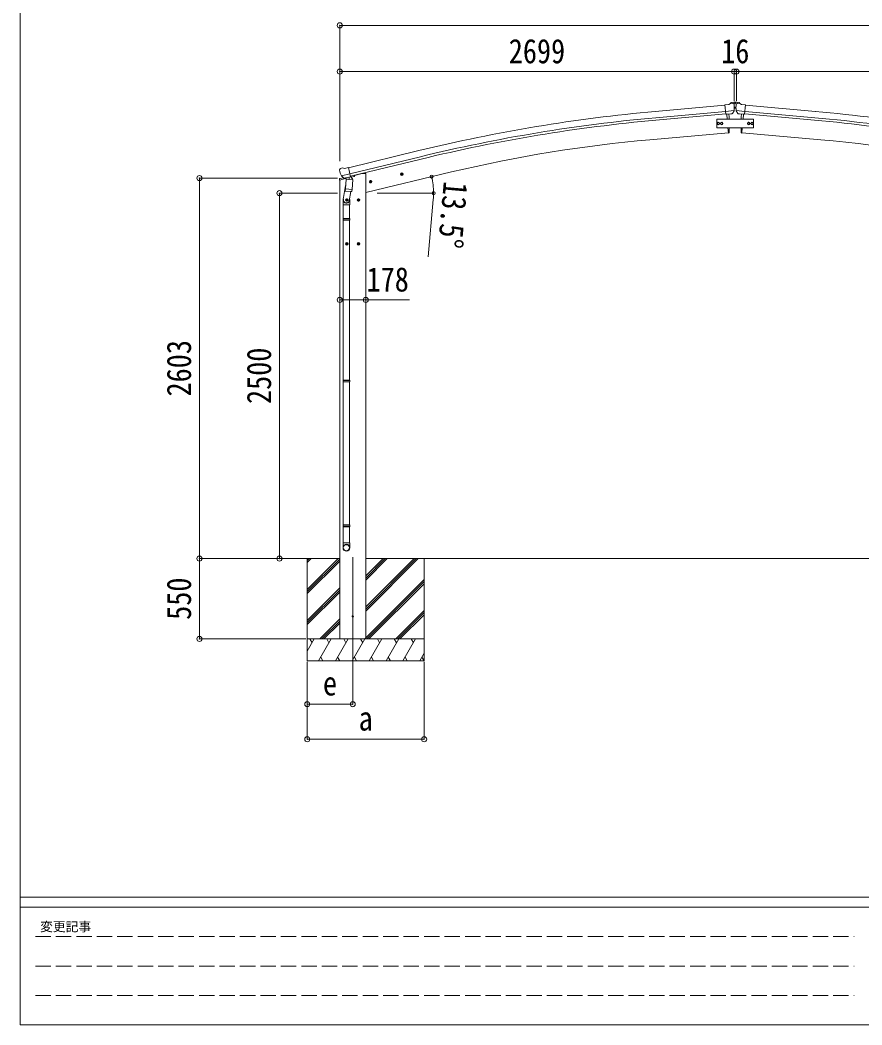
# Model space of a CAD drawing. Units: millimetres at full size. Extents: x -9783 to 33754, y -10064 to 6752.
# Drawn here: x -9783 to -4022, y -6828 to 47 of the extents above; entities that cross this region are included whole.
import ezdxf
from ezdxf.enums import TextEntityAlignment as Align

# ---------------------------------------------------------------- set-up
doc = ezdxf.new("R2010")
doc.units = ezdxf.units.MM
doc.header["$LTSCALE"] = 35
doc.header["$PDMODE"] = 32
doc.header["$PDSIZE"] = 35
doc.linetypes.add('DASHED3', pattern=[4, 3, -1])
for name, color, linetype, lineweight in [('0-0_0', 7, 'Continuous', 9), ('0-1_本体', 4, 'Continuous', 9), ('0-2_部品', 7, 'Continuous', 9), ('0-7_合掌部品', 3, 'Continuous', 9), ('0-8_PARTS2', 2, 'Continuous', 9), ('0-A_寸法', 6, 'Continuous', 9), ('F-0_240', 7, 'Continuous', 9)]:
    doc.layers.add(name, color=color, linetype=linetype, lineweight=lineweight)
doc.styles.add('ＭＳ ゴシック', font='')
doc.styles.get('ＭＳ ゴシック').set_extended_font_data('MS Gothic')

msp = doc.modelspace()

# ---------------------------------------------------------------- linework, layer by layer
at = {"layer": '0-0_0', "color": 6}
for p, q in [((-4896.53, -305.39), (-4880.53, -305.39)), ((-4880.53, -305.39), (-2181.56, -305.39))]:
    msp.add_line(p, q, dxfattribs=at)
at = {"layer": '0-0_0'}
for p, q in [((-8191.87, -3637.13), (-7595.53, -3637.13)), ((-7817.78, -3637.13), (-7817.78, -4337.13)), ((-7817.78, -3848.36), (-7606.55, -3637.13)), ((-7817.78, -3664.51), (-7790.4, -3637.13)), ((-7817.78, -3650.37), (-7804.54, -3637.13)), ((-7817.78, -3862.5), (-7595.53, -3640.25)), ((-7417.53, -3996.89), (-7057.77, -3637.13)), ((-7417.53, -3968.6), (-7086.05, -3637.13)), ((-7417.53, -3982.75), (-7071.91, -3637.13)), ((-7417.53, -3784.76), (-7269.9, -3637.13)), ((-7417.53, -3770.62), (-7284.04, -3637.13)), ((-7417.53, -3756.47), (-7298.18, -3637.13)), ((-7417.53, -3637.13), (-2359.56, -3637.13)), ((-7017.78, -3637.13), (-7017.78, -4337.13)), ((-7817.78, -3876.64), (-7595.53, -3654.39)), ((-7423.92, -4187.13), (-7017.78, -3780.99)), ((-7817.78, -4060.49), (-7595.53, -3838.24)), ((-7409.78, -4187.13), (-7017.78, -3795.13)), ((-7395.64, -4187.13), (-7017.78, -3809.27)), ((-7817.78, -4074.63), (-7595.53, -3852.38)), ((-7817.78, -4088.77), (-7595.53, -3866.52)), ((-7732.29, -4187.13), (-7595.53, -4050.37)), ((-7211.79, -4187.13), (-7017.78, -3993.12)), ((-7197.65, -4187.13), (-7017.78, -4007.26)), ((-7183.51, -4187.13), (-7017.78, -4021.4)), ((-7718.15, -4187.13), (-7595.53, -4064.51)), ((-7704.01, -4187.13), (-7595.53, -4078.65)), ((-7017.78, -4187.13), (-7817.78, -4187.13)), ((-7817.78, -4270.96), (-7769.38, -4187.13)), ((-7784.38, -4213.11), (-7799.38, -4187.13)), ((-7740.52, -4337.13), (-7653.91, -4187.13)), ((-7668.91, -4213.11), (-7683.92, -4187.13)), ((-7625.05, -4337.13), (-7538.44, -4187.13)), ((-7553.44, -4213.11), (-7568.45, -4187.13)), ((-7509.58, -4337.13), (-7422.97, -4187.13)), ((-7437.97, -4213.11), (-7452.97, -4187.13)), ((-7394.11, -4337.13), (-7307.5, -4187.13)), ((-7322.5, -4213.11), (-7337.5, -4187.13)), ((-7278.64, -4337.13), (-7192.03, -4187.13)), ((-7222.03, -4187.13), (-7207.03, -4213.11)), ((-7163.17, -4337.13), (-7076.56, -4187.13)), ((-7091.56, -4213.11), (-7106.56, -4187.13)), ((-7725.52, -4311.15), (-7710.52, -4337.13)), ((-7610.05, -4311.15), (-7595.05, -4337.13)), ((-7494.58, -4311.15), (-7479.58, -4337.13)), ((-7379.11, -4311.15), (-7364.11, -4337.13)), ((-7263.64, -4311.15), (-7248.64, -4337.13)), ((-7148.17, -4311.15), (-7133.17, -4337.13)), ((-7047.69, -4337.13), (-7017.78, -4285.32)), ((-7032.7, -4311.15), (-7017.7, -4337.13)), ((-7817.78, -4337.13), (-7017.78, -4337.13))]:
    msp.add_line(p, q, dxfattribs=at)
at = {"layer": '0-1_本体'}
for p, q in [((-4959.22, -534.43), (-5436.74, -577.63)), ((-4817.87, -534.43), (-4340.36, -577.63)), ((-4955.46, -577.43), (-5432.85, -620.62)), ((-4953.99, -594.2), (-5431.33, -637.39)), ((-4823.1, -594.2), (-4345.77, -637.39)), ((-4821.64, -577.43), (-4344.25, -620.62)), ((-4935.51, -725.19), (-5473.45, -772.25)), ((-4841.59, -725.19), (-4303.64, -772.25)), ((-7536.06, -963.25), (-7053.19, -845.76)), ((-7525.99, -1005.21), (-7042.98, -887.74)), ((-7522.05, -1021.59), (-7039, -904.1)), ((-7493.54, -1015.88), (-7441.53, -1003.39)), ((-7417.53, -1003.39), (-7441.53, -1003.39)), ((-7417.53, -1003.39), (-7417.53, -4183.39)), ((-6829.45, -992.2), (-7417.5, -1133.38)), ((-7595.53, -4183.39), (-7595.53, -1046.83))]:
    msp.add_line(p, q, dxfattribs=at)
at = {"layer": '0-1_本体', "color": 6}
msp.add_line((-7417.53, -1867.31), (-7595.53, -1867.31), dxfattribs=at)
at = {"layer": '0-1_本体'}
for centre, radius, start, end in [((-4440.61, -11587.64), 11054.98, 95.16866, 103.66973), ((-5336.49, -11587.64), 11054.98, 76.33027, 84.83134), ((-4440.61, -11587.64), 11011.82, 95.16974, 103.66973), ((-4440.61, -11587.64), 10994.98, 95.16974, 103.66973), ((-5336.49, -11587.64), 10994.98, 76.33027, 84.83026), ((-5336.49, -11587.64), 11011.82, 76.33027, 84.83026), ((-4674.44, -9987.9), 9250.23, 94.95525, 103.47191), ((-5102.66, -9987.9), 9250.23, 76.52809, 85.04475)]:
    msp.add_arc(centre, radius, start, end, dxfattribs=at)
at = {"layer": '0-2_部品'}
for p, q in [((-7562.46, -967.51), (-7536.53, -961.28)), ((-7597.52, -978.82), (-7597.24, -979.97)), ((-7593.3, -970.25), (-7597.16, -976.54)), ((-7590.21, -968), (-7577.02, -964.83)), ((-7583.47, -1019.13), (-7525.96, -1005.32)), ((-7566.61, -1034.04), (-7582.99, -1019.55)), ((-7562.46, -967.51), (-7575.72, -964.81)), ((-7561.54, -1034.13), (-7524.83, -1025.32)), ((-7530.79, -1027.14), (-7531.81, -1041.75)), ((-7524.83, -1025.32), (-7523.31, -1024.95)), ((-7521.75, -1022.85), (-7520.81, -1022.91)), ((-7520.81, -1022.91), (-7507.49, -1038.23)), ((-7516.51, -1027.86), (-7497.37, -1023.27)), ((-7493.54, -1014.65), (-7493.54, -1018.41)), ((-7180.03, -1009.63), (-7160.58, -1004.96)), ((-7175.47, -1001.85), (-7177.6, -1009.04)), ((-7168.17, -1000.09), (-7175.47, -1001.85)), ((-7167.97, -1017.02), (-7172.64, -997.57)), ((-7163, -1005.54), (-7168.17, -1000.09)), ((-7165.13, -1012.74), (-7163, -1005.54)), ((-7598.09, -1047.45), (-7555.07, -1037.12)), ((-7598.09, -1040.56), (-7598.09, -1047.45)), ((-7569.64, -1031.36), (-7595.79, -1037.64)), ((-7555.02, -1083.56), (-7570.93, -1179.73)), ((-7563.91, -1034.61), (-7556.39, -1032.8)), ((-7563.07, -1034.5), (-7561.54, -1034.13)), ((-7559.7, -1034.36), (-7559.75, -1035.1)), ((-7559, -1036.14), (-7533.18, -1042.58)), ((-7552.08, -1041.49), (-7556.75, -1108.32)), ((-7506.39, -1044.68), (-7552.08, -1041.49)), ((-7550.3, -1038.31), (-7550.53, -1041.6)), ((-7511.06, -1111.52), (-7506.39, -1044.68)), ((-7507.49, -1038.23), (-7507.94, -1044.57)), ((-7393.96, -1060.99), (-7374.51, -1056.32)), ((-7389.4, -1053.21), (-7391.53, -1060.4)), ((-7382.1, -1051.46), (-7389.4, -1053.21)), ((-7381.9, -1068.38), (-7386.57, -1048.93)), ((-7376.94, -1056.9), (-7382.1, -1051.46)), ((-7379.07, -1064.1), (-7376.94, -1056.9)), ((-7557.61, -1120.79), (-7556.74, -1108.33)), ((-7557.22, -1122.15), (-7557.22, -1122.15)), ((-7511.06, -1111.52), (-7556.75, -1108.32)), ((-7555.77, -1122.93), (-7514.07, -1125.84)), ((-7519.5, -1125.46), (-7530.23, -1189.05)), ((-7511.08, -1111.52), (-7511.97, -1124.21)), ((-7573.08, -1216.89), (-7573.08, -1182.54)), ((-7527.08, -1216.89), (-7573.08, -1216.89)), ((-7571.08, -1216.89), (-7571.08, -1310.89)), ((-7536.53, -1183.63), (-7556.53, -1183.63)), ((-7546.53, -1176.13), (-7553.03, -1179.88)), ((-7553.03, -1179.88), (-7553.03, -1187.38)), ((-7553.03, -1187.38), (-7546.53, -1191.14)), ((-7546.53, -1193.63), (-7546.53, -1173.63)), ((-7540.03, -1179.88), (-7546.53, -1176.13)), ((-7529.08, -1216.89), (-7529.08, -1310.89)), ((-7527.08, -1182.23), (-7527.08, -1216.89)), ((-7456.53, -1183.63), (-7476.53, -1183.63)), ((-7466.53, -1176.13), (-7473.03, -1179.88)), ((-7473.03, -1179.88), (-7473.03, -1187.38)), ((-7473.03, -1187.38), (-7466.53, -1191.14)), ((-7466.53, -1193.63), (-7466.53, -1173.63)), ((-7460.03, -1179.88), (-7466.53, -1176.13)), ((-7573.08, -1312.89), (-7572.08, -1310.89)), ((-7527.08, -1312.89), (-7573.08, -1312.89)), ((-7527.08, -1320.89), (-7573.08, -1320.89)), ((-7528.08, -1310.89), (-7572.08, -1310.89)), ((-7528.08, -1322.89), (-7572.08, -1322.89)), ((-7571.08, -1322.89), (-7571.08, -2417.08)), ((-7529.08, -1322.89), (-7529.08, -2417.08)), ((-7527.08, -1312.89), (-7528.08, -1310.89)), ((-7527.08, -1320.89), (-7528.08, -1322.89)), ((-7527.08, -1312.89), (-7527.08, -1320.89)), ((-7536.53, -1483.63), (-7556.53, -1483.63)), ((-7546.53, -1476.13), (-7553.03, -1479.88)), ((-7553.03, -1479.88), (-7553.03, -1487.38)), ((-7553.03, -1487.38), (-7546.53, -1491.14)), ((-7546.53, -1493.63), (-7546.53, -1473.63)), ((-7540.03, -1479.88), (-7546.53, -1476.13)), ((-7456.53, -1483.63), (-7476.53, -1483.63)), ((-7466.53, -1476.13), (-7473.03, -1479.88)), ((-7473.03, -1479.88), (-7473.03, -1487.38)), ((-7473.03, -1487.38), (-7466.53, -1491.14)), ((-7466.53, -1493.63), (-7466.53, -1473.63)), ((-7460.03, -1479.88), (-7466.53, -1476.13)), ((-7573.08, -2419.08), (-7572.08, -2417.08)), ((-7527.08, -2419.08), (-7573.08, -2419.08)), ((-7527.08, -2427.08), (-7573.08, -2427.08)), ((-7528.08, -2417.08), (-7572.08, -2417.08)), ((-7528.08, -2429.08), (-7572.08, -2429.08)), ((-7571.08, -2429.08), (-7571.08, -3407.26)), ((-7529.08, -2429.08), (-7529.08, -3407.26)), ((-7527.08, -2419.08), (-7528.08, -2417.08)), ((-7527.08, -2427.08), (-7528.08, -2429.08)), ((-7527.08, -2419.08), (-7527.08, -2427.08)), ((-7573.08, -3409.26), (-7572.08, -3407.26)), ((-7527.08, -3409.26), (-7573.08, -3409.26)), ((-7527.08, -3417.26), (-7573.08, -3417.26)), ((-7528.08, -3407.26), (-7572.08, -3407.26)), ((-7528.08, -3419.26), (-7572.08, -3419.26)), ((-7571.08, -3419.26), (-7571.08, -3529.27)), ((-7529.08, -3419.26), (-7529.08, -3529.27)), ((-7527.08, -3409.26), (-7528.08, -3407.26)), ((-7527.08, -3417.26), (-7528.08, -3419.26)), ((-7527.08, -3409.26), (-7527.08, -3417.26)), ((-7573.08, -3563.41), (-7573.08, -3529.27)), ((-7527.08, -3529.27), (-7573.08, -3529.27)), ((-7527.08, -3563.41), (-7527.08, -3529.27))]:
    msp.add_line(p, q, dxfattribs=at)
for points in [[(-7531.1, -1026.73), (-7521.38, -1024.4), (-7536.53, -961.28)], [(-7583.74, -1018.55), (-7583.15, -1019.4), (-7582.99, -1019.55)], [(-7531.1, -1026.73), (-7531.34, -1026.88), (-7556.11, -1032.83), (-7556.39, -1032.8)], [(-7177.6, -1009.04), (-7172.43, -1014.49), (-7165.13, -1012.74)], [(-7391.53, -1060.4), (-7386.37, -1065.85), (-7379.07, -1064.1)], [(-7546.53, -1191.14), (-7540.03, -1187.38), (-7540.03, -1179.88)], [(-7466.53, -1191.14), (-7460.03, -1187.38), (-7460.03, -1179.88)], [(-7573.08, -1312.89), (-7573.08, -1320.89), (-7572.08, -1322.89)], [(-7546.53, -1491.14), (-7540.03, -1487.38), (-7540.03, -1479.88)], [(-7466.53, -1491.14), (-7460.03, -1487.38), (-7460.03, -1479.88)], [(-7573.08, -2419.08), (-7573.08, -2427.08), (-7572.08, -2429.08)], [(-7573.08, -3409.26), (-7573.08, -3417.26), (-7572.08, -3419.26)]]:
    msp.add_lwpolyline(points, dxfattribs=at)
for centre, radius in [((-7170.3, -1007.29), 8.5), ((-7170.3, -1007.29), 7.7), ((-7170.3, -1007.29), 6.5), ((-7384.24, -1058.65), 8.5), ((-7384.24, -1058.65), 7.7), ((-7384.24, -1058.65), 6.5), ((-7546.53, -1183.63), 8.5), ((-7546.53, -1183.63), 7.7), ((-7546.53, -1183.63), 6.5), ((-7466.53, -1183.63), 8.5), ((-7466.53, -1183.63), 7.7), ((-7466.53, -1183.63), 6.5), ((-7546.53, -1483.63), 8.5), ((-7546.53, -1483.63), 7.7), ((-7546.53, -1483.63), 6.5), ((-7466.53, -1483.63), 8.5), ((-7466.53, -1483.63), 7.7), ((-7466.53, -1483.63), 6.5), ((-7506.53, -4033.39), 4.5)]:
    msp.add_circle(centre, radius, dxfattribs=at)
for centre, radius, start, end in [((-7400.44, -932.72), 202.4, 193.5, 205.09125), ((-7589.04, -972.86), 5, 103.5, 148.5), ((-7576.32, -967.75), 3, 78.5, 103.5), ((-7530.19, -1027.23), 0.604, 100.59842, 172.20595), ((-7523.42, -1024.47), 0.5, 283.5, 318.76246), ((-7498.54, -1018.41), 5, 283.5, 0), ((-7595.09, -1040.56), 3, 103.5, 180), ((-7563.19, -1034.01), 0.5, 248.23754, 283.5), ((-7560.2, -1034.32), 0.5, 356, 103.5), ((-7558.76, -1035.17), 1, 176, 256), ((-7532.83, -1041.61), 1.03, 250.03897, 351.96569), ((-7555.67, -1120.96), 1.95, 175.04017, 217.47766), ((-7555.63, -1120.93), 2, 217.40962, 266), ((-7513.93, -1123.85), 2, 266, 349.46843), ((-7543.08, -1182.54), 30, 177.45142, 180)]:
    msp.add_arc(centre, radius, start, end, dxfattribs=at)
for centre, major_axis, ratio, start_param, end_param in [((-7594.6, -978.11), (-1.57, -2.57), 0.99628, 4.712389, 5.4996506), ((-7564.63, -1031.78), (-0.73, -2.92), 0.997631, 5.8041905, 6.6006116), ((-7564.57, -1031.56), (2.63, 3.16), 0.650902, 4.0958226, 4.1686332), ((-7564.6, -1031.68), (-0.73, -2.92), 0.997631, 0.3902369, 0.4789948), ((-7550.08, -1182.23), (23, 0), 0.996195, 2.5560258, 6.5663028), ((-7550.08, -1182.23), (21, 0), 0.996195, 2.9349147, 5.9512394), ((-7550.08, -3561.66), (-23, 0), 0.996195, 3.1415927, 6.2831853), ((-7550.08, -3563.41), (-23, 0), 0.996195, 3.1415927, 6.2831853), ((-7550.08, -3563.41), (0, -23.43), 0.981806, 4.712389, 7.8539816)]:
    msp.add_ellipse(centre, major_axis=major_axis, ratio=ratio, start_param=start_param, end_param=end_param, dxfattribs=at)
msp.add_ellipse((-7550.08, -3563.41), major_axis=(21, 0), ratio=0.996195, dxfattribs=at)
at = {"layer": '0-7_合掌部品'}
for p, q in [((-4932.84, -529.98), (-4959.41, -532.31)), ((-4953.75, -596.97), (-4959.41, -532.31)), ((-4932.84, -529.98), (-4921.12, -523.22)), ((-4906.22, -521.63), (-4919.88, -522.83)), ((-4893.29, -514.65), (-4917.43, -516.77)), ((-4897.08, -527.38), (-4902.57, -522.78)), ((-4896.02, -529.42), (-4895.9, -530.77)), ((-4893.29, -514.65), (-4885.29, -514.65)), ((-4888.03, -519.37), (-4887.19, -519.37)), ((-4885.29, -514.65), (-4861.15, -516.77)), ((-4882.64, -529.42), (-4882.76, -530.77)), ((-4881.58, -527.38), (-4876.09, -522.78)), ((-4872.44, -521.63), (-4858.78, -522.83)), ((-4857.79, -522.59), (-4861.15, -516.77)), ((-4857.79, -523.09), (-4857.79, -522.59)), ((-4845.82, -529.98), (-4857.54, -523.22)), ((-4845.82, -529.98), (-4819.25, -532.31)), ((-4824.91, -596.97), (-4819.25, -532.31)), ((-4896.55, -572.27), (-4955.46, -577.43)), ((-4943.79, -596.1), (-4953.75, -596.97)), ((-4946.78, -596.36), (-4943.77, -630.7)), ((-4943.77, -630.7), (-4946.78, -596.36)), ((-4910.18, -593.16), (-4917.89, -593.83)), ((-4907.8, -591.76), (-4896.86, -572.82)), ((-4895.31, -556.15), (-4883.27, -556.15)), ((-4888.03, -552.07), (-4887.19, -552.07)), ((-4882.12, -572.27), (-4823.2, -577.43)), ((-4870.87, -591.76), (-4881.8, -572.82)), ((-4868.48, -593.16), (-4860.77, -593.83)), ((-4831.88, -596.36), (-4834.89, -630.7)), ((-4834.89, -630.7), (-4831.88, -596.36)), ((-4834.87, -596.1), (-4824.91, -596.97)), ((-4938.52, -690.7), (-4935.53, -724.96)), ((-4935.73, -722.68), (-4938.52, -690.7)), ((-4935.48, -725.46), (-4935.73, -722.68)), ((-4932.87, -725.07), (-4935.48, -725.46)), ((-4845.79, -725.07), (-4843.18, -725.46)), ((-4843.18, -725.46), (-4842.94, -722.68)), ((-4840.14, -690.7), (-4843.14, -724.96)), ((-4842.94, -722.68), (-4840.14, -690.7))]:
    msp.add_line(p, q, dxfattribs=at)
for points in [[(-4920.79, -523.05), (-4920.79, -522.59), (-4917.43, -516.77)], [(-4890.55, -518.53), (-4891.39, -518.53), (-4891.39, -519.37), (-4890.55, -519.37)], [(-4888.87, -517.69), (-4888.87, -516.85), (-4889.71, -516.85), (-4889.71, -517.69)], [(-4889.71, -520.21), (-4889.71, -521.05), (-4888.87, -521.05), (-4888.87, -520.21)], [(-4888.87, -550.39), (-4888.87, -549.55), (-4889.71, -549.55), (-4889.71, -550.39)], [(-4887.19, -519.37), (-4887.19, -518.53), (-4888.03, -518.53)], [(-4943.79, -596.1), (-4943.52, -596.17), (-4918.14, -593.95), (-4917.89, -593.83)], [(-4930.32, -630.7), (-4930.91, -617.15), (-4932.41, -595.19)], [(-4896.47, -571.64), (-4896.76, -572.63), (-4896.86, -572.82)], [(-4890.55, -551.23), (-4891.39, -551.23), (-4891.39, -552.07), (-4890.55, -552.07)], [(-4889.71, -552.91), (-4889.71, -553.75), (-4888.87, -553.75), (-4888.87, -552.91)], [(-4887.19, -552.07), (-4887.19, -551.23), (-4888.03, -551.23)], [(-4882.19, -571.64), (-4881.9, -572.63), (-4881.8, -572.82)], [(-4834.87, -596.1), (-4835.14, -596.17), (-4860.52, -593.95), (-4860.77, -593.83)], [(-4848.34, -630.7), (-4847.75, -617.15), (-4846.25, -595.19)], [(-4930.33, -722.23), (-4929.49, -696.61), (-4929.45, -690.7)], [(-4848.33, -722.23), (-4849.17, -696.61), (-4849.21, -690.7)]]:
    msp.add_lwpolyline(points, dxfattribs=at)
for points in [[(-4764.32, -690.7), (-4764.32, -630.7), (-5014.32, -630.7), (-5014.32, -690.7)], [(-5012.32, -660.7), (-5008.57, -654.2), (-5001.06, -654.2), (-4997.31, -660.7), (-5001.06, -667.2), (-5008.57, -667.2)], [(-4988.82, -660.7), (-4985.07, -654.2), (-4977.56, -654.2), (-4973.81, -660.7), (-4977.56, -667.2), (-4985.07, -667.2)], [(-4789.81, -660.7), (-4793.56, -654.2), (-4801.07, -654.2), (-4804.82, -660.7), (-4801.07, -667.2), (-4793.56, -667.2)], [(-4766.31, -660.7), (-4770.06, -654.2), (-4777.57, -654.2), (-4781.32, -660.7), (-4777.57, -667.2), (-4770.06, -667.2)]]:
    msp.add_lwpolyline(points, close=True, dxfattribs=at)
for centre, radius in [((-4889.29, -518.95), 3.5), ((-4889.29, -551.65), 3.5), ((-5004.82, -660.7), 8.5), ((-5004.82, -660.7), 7.7), ((-5004.82, -660.7), 6.5), ((-4981.32, -660.7), 8.5), ((-4981.32, -660.7), 7.7), ((-4981.32, -660.7), 6.5), ((-4797.32, -660.7), 8.5), ((-4797.32, -660.7), 7.7), ((-4797.32, -660.7), 6.5), ((-4797.11, -657.81), 6.5), ((-4773.82, -660.7), 8.5), ((-4773.82, -660.7), 7.7), ((-4773.82, -660.7), 6.5)]:
    msp.add_circle(centre, radius, dxfattribs=at)
for centre, radius, start, end in [((-4919.62, -525.81), 3, 95, 120), ((-4905.78, -526.61), 5, 50.00648, 94.99352), ((-5097.53, -548.41), 202.4, 353.4085, 5), ((-4890.55, -517.69), 0.84, 270, 0), ((-4890.55, -520.21), 0.84, 0, 90), ((-4888.03, -517.69), 0.84, 180, 270), ((-4888.03, -520.21), 0.84, 90, 180), ((-4681.13, -548.41), 202.4, 175, 186.5915), ((-4872.88, -526.61), 5, 85.00648, 129.99352), ((-4859.04, -525.81), 3, 60, 85), ((-4890.55, -550.39), 0.84, 270, 0), ((-4890.55, -552.91), 0.84, 0, 90), ((-4888.03, -550.39), 0.84, 180, 270), ((-4888.03, -552.91), 0.84, 90, 180), ((-4933.31, -722.1), 3, 278.50322, 357.46219), ((-4845.35, -722.1), 3, 182.53781, 261.49678)]:
    msp.add_arc(centre, radius, start, end, dxfattribs=at)
for centre, major_axis, ratio, start_param, end_param in [((-4891.69, -525.38), (-15.35, 3.44), 0.101033, 5.9751426, 5.9753737), ((-4899.02, -529.68), (2.71, -1.31), 0.997474, 0.5366567, 1.3225652), ((-4879.65, -529.68), (-2.71, -1.31), 0.997474, 4.9606201, 5.7465286), ((-4886.97, -525.38), (15.35, 3.44), 0.101033, 0.3078116, 0.3080427), ((-4910.45, -590.16), (1.62, -2.54), 0.997631, 5.8041905, 5.8929484), ((-4910.52, -590.05), (-3.5, 2.17), 0.650902, 2.1145521, 2.1873627), ((-4910.4, -590.25), (1.62, -2.54), 0.997631, 5.965759, 6.7621801), ((-4868.27, -590.25), (-1.62, -2.54), 0.997631, 5.8041905, 6.6006116), ((-4868.14, -590.05), (3.5, 2.17), 0.650902, 4.0958226, 4.1686332), ((-4868.21, -590.16), (-1.62, -2.54), 0.997631, 0.3902369, 0.4789948)]:
    msp.add_ellipse(centre, major_axis=major_axis, ratio=ratio, start_param=start_param, end_param=end_param, dxfattribs=at)
at = {"layer": '0-8_PARTS2'}
msp.add_line((-7506.53, -3627.92), (-7506.53, -4387.13), dxfattribs=at)
at = {"layer": '0-A_寸法'}
for p, q in [((-7595.53, 11.23), (-7595.53, -305.39)), ((-7595.53, 11.23), (-2181.56, 11.23)), ((-7595.53, -305.39), (-7595.53, -917.61)), ((-7595.53, -305.39), (-4896.53, -305.39)), ((-4896.53, -305.39), (-4896.53, -507.33)), ((-4896.53, -305.39), (-4896.53, -507.33)), ((-4880.53, -305.39), (-4880.53, -507.33)), ((-8556.11, -1034.13), (-7611.02, -1034.13)), ((-8556.11, -3637.13), (-8556.11, -1034.13)), ((-8008.14, -1137.13), (-7611.02, -1137.13)), ((-8008.14, -3637.13), (-8008.14, -1137.13)), ((-7339.03, -1137.13), (-6952.18, -1137.13)), ((-6955.03, -1179.59), (-6989.39, -1572.09)), ((-7417.53, -1867.31), (-7117.53, -1867.31)), ((-8556.11, -3637.13), (-7827.99, -3637.13)), ((-8556.11, -4187.13), (-8556.11, -3637.13)), ((-8556.11, -4187.13), (-7827.99, -4187.13)), ((-7817.78, -4873.49), (-7817.78, -4344.55)), ((-7817.78, -4633.52), (-7817.78, -4344.55)), ((-7506.53, -4633.52), (-7506.53, -4344.55)), ((-7017.78, -4873.49), (-7017.78, -4344.55)), ((-7506.53, -4633.52), (-7817.78, -4633.52)), ((-7817.78, -4873.49), (-7017.78, -4873.49))]:
    msp.add_line(p, q, dxfattribs=at)
for centre in [(-6966.63, -1023.47), (-6953.18, -1137.13)]:
    msp.add_circle(centre, 10.62, dxfattribs=at)
for start, end in [(0, 13.5), (354.99678, 0)]:
    msp.add_arc((-7440.03, -1137.13), 486.86, start, end, dxfattribs=at)
for p in [(-7595.53, 11.23), (-7595.53, -305.39), (-4896.53, -305.39), (-4880.53, -305.39), (-8556.11, -1034.13), (-8008.14, -1137.13), (-7595.53, -1867.31), (-7417.53, -1867.31), (-8556.11, -3637.13), (-8008.14, -3637.13), (-8556.11, -4187.13), (-7817.78, -4633.52), (-7506.53, -4633.52), (-7817.78, -4873.49), (-7017.78, -4873.49)]:
    msp.add_point(p, dxfattribs=at)
at = {"layer": 'F-0_240', "color": 5}
for p, q in [((-9783.03, 6751.9), (-9783.03, -6828.1)), ((-9783.03, -5953.1), (9396.97, -5953.1)), ((-9783.03, -6023.1), (6285.75, -6023.1)), ((-9783.03, -6828.1), (9396.97, -6828.1))]:
    msp.add_line(p, q, dxfattribs=at)
at = {"layer": 'F-0_240', "color": 4, "linetype": 'DASHED3'}
for p, q in [((-9678.03, -6224.35), (-4074.25, -6224.35)), ((-9678.03, -6425.6), (-4074.25, -6425.6)), ((-9678.03, -6626.85), (-4074.25, -6626.85))]:
    msp.add_line(p, q, dxfattribs=at)

# ---------------------------------------------------------------- texts
at = {"layer": '0-A_寸法', "color": 7, "style": 'ＭＳ ゴシック', "width": 0.85}
for s, p in [('2699', (-6438.53, -298.39)), ('16', (-4984.78, -298.39)), ('178', (-7411.91, -1860.31)), ('e', (-7710.28, -4624.02)), ('a', (-7465.91, -4863.99))]:
    msp.add_text(s, height=166.8, dxfattribs=at).set_placement(p, align=Align.BOTTOM_LEFT)
for s, rotation, p in [('13.5°', 264.997, (-6932.66, -1047.28)), ('2603', 90, (-8563.11, -2528.13)), ('2500', 90, (-8015.14, -2579.63)), ('550', 90, (-8563.11, -4056.5))]:
    msp.add_text(s, height=166.8, rotation=rotation, dxfattribs=at).set_placement(p, align=Align.BOTTOM_LEFT)
at = {"layer": 'F-0_240', "style": 'ＭＳ ゴシック'}
msp.add_text('変更記事', height=64.15, dxfattribs=at).set_placement((-9646.27, -6206.85), align=Align.BOTTOM_LEFT)

doc.saveas('drawing.dxf')
